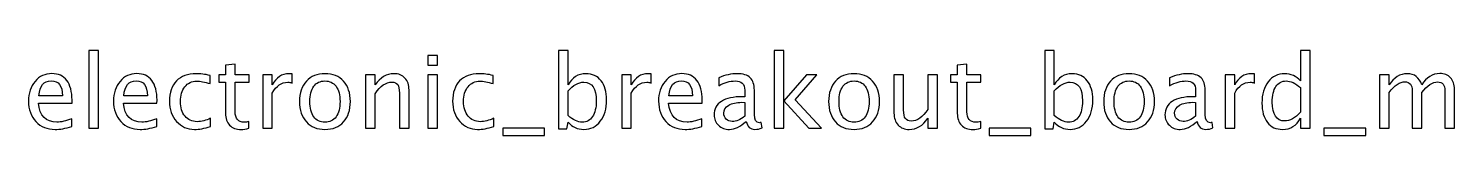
# Model space of a CAD drawing. Header units: centimetres. Extents: x -55 to 43, y -73 to 74.
# Drawn here: x -54.62 to -36.59, y 59.58 to 60.65 of the extents above; entities that cross this region are included whole.
import ezdxf

# ---------------------------------------------------------------- set-up
doc = ezdxf.new("R2010")
doc.units = ezdxf.units.CM
doc.header["$MEASUREMENT"] = 0
doc.layers.add('Layer 1', color=7, linetype='Continuous')

msp = doc.modelspace()

# ---------------------------------------------------------------- linework, layer by layer
at = {"layer": 'Layer 1'}
for points, knots in [([(-53.85622, 59.67044), (-53.85622, 59.67044), (-53.85622, 60.64961), (-53.85622, 60.64961), (-53.85622, 60.64961), (-53.85622, 60.64961), (-53.7343, 60.64961), (-53.7343, 60.64961), (-53.7343, 60.64961), (-53.7343, 60.64961), (-53.7343, 59.67044), (-53.7343, 59.67044), (-53.7343, 59.67044), (-53.7343, 59.67044), (-53.85622, 59.67044), (-53.85622, 59.67044)], [0, 0, 0, 0, 0.2, 0.2, 0.2, 0.2, 0.4, 0.4, 0.4, 0.4, 0.6, 0.6, 0.6, 0.6, 1, 1, 1, 1]), ([(-49.56807, 60.46673), (-49.56807, 60.46673), (-49.56807, 60.58865), (-49.56807, 60.58865), (-49.56807, 60.58865), (-49.56807, 60.58865), (-49.44615, 60.58865), (-49.44615, 60.58865), (-49.44615, 60.58865), (-49.44615, 60.58865), (-49.44615, 60.46673), (-49.44615, 60.46673), (-49.44615, 60.46673), (-49.44615, 60.46673), (-49.56807, 60.46673), (-49.56807, 60.46673)], [0, 0, 0, 0, 0.2, 0.2, 0.2, 0.2, 0.4, 0.4, 0.4, 0.4, 0.6, 0.6, 0.6, 0.6, 1, 1, 1, 1]), ([(-47.91559, 59.66282), (-47.91559, 59.66282), (-47.91559, 60.64961), (-47.91559, 60.64961), (-47.91559, 60.64961), (-47.91559, 60.64961), (-47.79367, 60.64961), (-47.79367, 60.64961), (-47.79367, 60.64961), (-47.79367, 60.64961), (-47.79367, 60.21633), (-47.79367, 60.21633), (-47.79367, 60.21633), (-47.74372, 60.31052), (-47.66857, 60.35751), (-47.56846, 60.35751), (-47.56846, 60.35751), (-47.48739, 60.35751), (-47.42368, 60.32809), (-47.37711, 60.26903), (-47.37711, 60.26903), (-47.33054, 60.20998), (-47.30726, 60.12933), (-47.30726, 60.0271), (-47.30726, 60.0271), (-47.30726, 59.91576), (-47.33372, 59.8258), (-47.38642, 59.75765), (-47.38642, 59.75765), (-47.43913, 59.68928), (-47.50855, 59.6552), (-47.59449, 59.6552), (-47.59449, 59.6552), (-47.67429, 59.6552), (-47.74075, 59.68568), (-47.79367, 59.74685), (-47.79367, 59.74685), (-47.79367, 59.74685), (-47.80849, 59.66282), (-47.80849, 59.66282), (-47.80849, 59.66282), (-47.80849, 59.66282), (-47.91559, 59.66282), (-47.91559, 59.66282)], [0, 0, 0, 0, 0.08333333, 0.08333333, 0.08333333, 0.08333333, 0.16666667, 0.16666667, 0.16666667, 0.16666667, 0.25, 0.25, 0.25, 0.25, 0.33333333, 0.33333333, 0.33333333, 0.33333333, 0.41666667, 0.41666667, 0.41666667, 0.41666667, 0.5, 0.5, 0.5, 0.5, 0.58333333, 0.58333333, 0.58333333, 0.58333333, 0.66666667, 0.66666667, 0.66666667, 0.66666667, 0.75, 0.75, 0.75, 0.75, 0.83333333, 0.83333333, 0.83333333, 0.83333333, 1, 1, 1, 1]), ([(-45.18785, 59.67044), (-45.18785, 59.67044), (-45.18785, 60.64961), (-45.18785, 60.64961), (-45.18785, 60.64961), (-45.18785, 60.64961), (-45.06593, 60.64961), (-45.06593, 60.64961), (-45.06593, 60.64961), (-45.06593, 60.64961), (-45.06593, 60.01694), (-45.06593, 60.01694), (-45.06593, 60.01694), (-45.06593, 60.01694), (-44.78018, 60.34354), (-44.78018, 60.34354), (-44.78018, 60.34354), (-44.78018, 60.34354), (-44.64852, 60.34354), (-44.64852, 60.34354), (-44.64852, 60.34354), (-44.64852, 60.34354), (-44.92157, 60.02943), (-44.92157, 60.02943), (-44.92157, 60.02943), (-44.92157, 60.02943), (-44.59137, 59.67044), (-44.59137, 59.67044), (-44.59137, 59.67044), (-44.59137, 59.67044), (-44.74843, 59.67044), (-44.74843, 59.67044), (-44.74843, 59.67044), (-44.74843, 59.67044), (-45.06593, 60.01567), (-45.06593, 60.01567), (-45.06593, 60.01567), (-45.06593, 60.01567), (-45.06593, 59.67044), (-45.06593, 59.67044), (-45.06593, 59.67044), (-45.06593, 59.67044), (-45.18785, 59.67044), (-45.18785, 59.67044)], [0, 0, 0, 0, 0.08333333, 0.08333333, 0.08333333, 0.08333333, 0.16666667, 0.16666667, 0.16666667, 0.16666667, 0.25, 0.25, 0.25, 0.25, 0.33333333, 0.33333333, 0.33333333, 0.33333333, 0.41666667, 0.41666667, 0.41666667, 0.41666667, 0.5, 0.5, 0.5, 0.5, 0.58333333, 0.58333333, 0.58333333, 0.58333333, 0.66666667, 0.66666667, 0.66666667, 0.66666667, 0.75, 0.75, 0.75, 0.75, 0.83333333, 0.83333333, 0.83333333, 0.83333333, 1, 1, 1, 1]), ([(-41.7671, 59.66282), (-41.7671, 59.66282), (-41.7671, 60.64961), (-41.7671, 60.64961), (-41.7671, 60.64961), (-41.7671, 60.64961), (-41.64518, 60.64961), (-41.64518, 60.64961), (-41.64518, 60.64961), (-41.64518, 60.64961), (-41.64518, 60.21633), (-41.64518, 60.21633), (-41.64518, 60.21633), (-41.59523, 60.31052), (-41.52008, 60.35751), (-41.41997, 60.35751), (-41.41997, 60.35751), (-41.3389, 60.35751), (-41.27519, 60.32809), (-41.22862, 60.26903), (-41.22862, 60.26903), (-41.18205, 60.20998), (-41.15877, 60.12933), (-41.15877, 60.0271), (-41.15877, 60.0271), (-41.15877, 59.91576), (-41.18523, 59.8258), (-41.23793, 59.75765), (-41.23793, 59.75765), (-41.29064, 59.68928), (-41.36006, 59.6552), (-41.446, 59.6552), (-41.446, 59.6552), (-41.5258, 59.6552), (-41.59226, 59.68568), (-41.64518, 59.74685), (-41.64518, 59.74685), (-41.64518, 59.74685), (-41.66, 59.66282), (-41.66, 59.66282), (-41.66, 59.66282), (-41.66, 59.66282), (-41.7671, 59.66282), (-41.7671, 59.66282)], [0, 0, 0, 0, 0.08333333, 0.08333333, 0.08333333, 0.08333333, 0.16666667, 0.16666667, 0.16666667, 0.16666667, 0.25, 0.25, 0.25, 0.25, 0.33333333, 0.33333333, 0.33333333, 0.33333333, 0.41666667, 0.41666667, 0.41666667, 0.41666667, 0.5, 0.5, 0.5, 0.5, 0.58333333, 0.58333333, 0.58333333, 0.58333333, 0.66666667, 0.66666667, 0.66666667, 0.66666667, 0.75, 0.75, 0.75, 0.75, 0.83333333, 0.83333333, 0.83333333, 0.83333333, 1, 1, 1, 1]), ([(-38.53369, 59.67044), (-38.53369, 59.67044), (-38.53369, 59.79681), (-38.53369, 59.79681), (-38.53369, 59.79681), (-38.58343, 59.7024), (-38.65836, 59.6552), (-38.75848, 59.6552), (-38.75848, 59.6552), (-38.83976, 59.6552), (-38.90368, 59.68462), (-38.95025, 59.74368), (-38.95025, 59.74368), (-38.99682, 59.80273), (-39.0201, 59.88338), (-39.0201, 59.98561), (-39.0201, 59.98561), (-39.0201, 60.09737), (-38.99364, 60.18733), (-38.94094, 60.25549), (-38.94094, 60.25549), (-38.88802, 60.32343), (-38.81859, 60.35751), (-38.73244, 60.35751), (-38.73244, 60.35751), (-38.65265, 60.35751), (-38.58618, 60.32703), (-38.53369, 60.26586), (-38.53369, 60.26586), (-38.53369, 60.26586), (-38.53369, 60.64961), (-38.53369, 60.64961), (-38.53369, 60.64961), (-38.53369, 60.64961), (-38.41177, 60.64961), (-38.41177, 60.64961), (-38.41177, 60.64961), (-38.41177, 60.64961), (-38.41177, 59.67044), (-38.41177, 59.67044), (-38.41177, 59.67044), (-38.41177, 59.67044), (-38.53369, 59.67044), (-38.53369, 59.67044)], [0, 0, 0, 0, 0.08333333, 0.08333333, 0.08333333, 0.08333333, 0.16666667, 0.16666667, 0.16666667, 0.16666667, 0.25, 0.25, 0.25, 0.25, 0.33333333, 0.33333333, 0.33333333, 0.33333333, 0.41666667, 0.41666667, 0.41666667, 0.41666667, 0.5, 0.5, 0.5, 0.5, 0.58333333, 0.58333333, 0.58333333, 0.58333333, 0.66666667, 0.66666667, 0.66666667, 0.66666667, 0.75, 0.75, 0.75, 0.75, 0.83333333, 0.83333333, 0.83333333, 0.83333333, 1, 1, 1, 1]), ([(-51.83015, 59.67065), (-51.86783, 59.66028), (-51.90063, 59.6552), (-51.92836, 59.6552), (-51.92836, 59.6552), (-51.99059, 59.6552), (-52.03906, 59.67298), (-52.07378, 59.70854), (-52.07378, 59.70854), (-52.1087, 59.7441), (-52.12606, 59.79342), (-52.12606, 59.85671), (-52.12606, 59.85671), (-52.12606, 59.85671), (-52.12606, 60.2521), (-52.12606, 60.2521), (-52.12606, 60.2521), (-52.12606, 60.2521), (-52.2103, 60.2521), (-52.2103, 60.2521), (-52.2103, 60.2521), (-52.2103, 60.2521), (-52.2103, 60.34354), (-52.2103, 60.34354), (-52.2103, 60.34354), (-52.2103, 60.34354), (-52.12606, 60.34354), (-52.12606, 60.34354), (-52.12606, 60.34354), (-52.12606, 60.34354), (-52.12606, 60.46525), (-52.12606, 60.46525), (-52.12606, 60.46525), (-52.12606, 60.46525), (-52.00414, 60.47689), (-52.00414, 60.47689), (-52.00414, 60.47689), (-52.00414, 60.47689), (-52.00414, 60.34354), (-52.00414, 60.34354), (-52.00414, 60.34354), (-52.00414, 60.34354), (-51.82761, 60.34354), (-51.82761, 60.34354), (-51.82761, 60.34354), (-51.82761, 60.34354), (-51.82761, 60.2521), (-51.82761, 60.2521), (-51.82761, 60.2521), (-51.82761, 60.2521), (-52.00414, 60.2521), (-52.00414, 60.2521), (-52.00414, 60.2521), (-52.00414, 60.2521), (-52.00414, 59.87872), (-52.00414, 59.87872), (-52.00414, 59.87872), (-52.00414, 59.79067), (-51.96583, 59.74664), (-51.88942, 59.74664), (-51.88942, 59.74664), (-51.87312, 59.74664), (-51.85343, 59.74939), (-51.83015, 59.75468), (-51.83015, 59.75468), (-51.83015, 59.75468), (-51.83015, 59.67065), (-51.83015, 59.67065)], [0, 0, 0, 0, 0.05555556, 0.05555556, 0.05555556, 0.05555556, 0.11111111, 0.11111111, 0.11111111, 0.11111111, 0.16666667, 0.16666667, 0.16666667, 0.16666667, 0.22222222, 0.22222222, 0.22222222, 0.22222222, 0.27777778, 0.27777778, 0.27777778, 0.27777778, 0.33333333, 0.33333333, 0.33333333, 0.33333333, 0.38888889, 0.38888889, 0.38888889, 0.38888889, 0.44444444, 0.44444444, 0.44444444, 0.44444444, 0.5, 0.5, 0.5, 0.5, 0.55555556, 0.55555556, 0.55555556, 0.55555556, 0.61111111, 0.61111111, 0.61111111, 0.61111111, 0.66666667, 0.66666667, 0.66666667, 0.66666667, 0.72222222, 0.72222222, 0.72222222, 0.72222222, 0.77777778, 0.77777778, 0.77777778, 0.77777778, 0.83333333, 0.83333333, 0.83333333, 0.83333333, 0.88888889, 0.88888889, 0.88888889, 0.88888889, 1, 1, 1, 1]), ([(-42.57609, 59.67065), (-42.61377, 59.66028), (-42.64657, 59.6552), (-42.6743, 59.6552), (-42.6743, 59.6552), (-42.73653, 59.6552), (-42.785, 59.67298), (-42.81972, 59.70854), (-42.81972, 59.70854), (-42.85464, 59.7441), (-42.872, 59.79342), (-42.872, 59.85671), (-42.872, 59.85671), (-42.872, 59.85671), (-42.872, 60.2521), (-42.872, 60.2521), (-42.872, 60.2521), (-42.872, 60.2521), (-42.95624, 60.2521), (-42.95624, 60.2521), (-42.95624, 60.2521), (-42.95624, 60.2521), (-42.95624, 60.34354), (-42.95624, 60.34354), (-42.95624, 60.34354), (-42.95624, 60.34354), (-42.872, 60.34354), (-42.872, 60.34354), (-42.872, 60.34354), (-42.872, 60.34354), (-42.872, 60.46525), (-42.872, 60.46525), (-42.872, 60.46525), (-42.872, 60.46525), (-42.75008, 60.47689), (-42.75008, 60.47689), (-42.75008, 60.47689), (-42.75008, 60.47689), (-42.75008, 60.34354), (-42.75008, 60.34354), (-42.75008, 60.34354), (-42.75008, 60.34354), (-42.57355, 60.34354), (-42.57355, 60.34354), (-42.57355, 60.34354), (-42.57355, 60.34354), (-42.57355, 60.2521), (-42.57355, 60.2521), (-42.57355, 60.2521), (-42.57355, 60.2521), (-42.75008, 60.2521), (-42.75008, 60.2521), (-42.75008, 60.2521), (-42.75008, 60.2521), (-42.75008, 59.87872), (-42.75008, 59.87872), (-42.75008, 59.87872), (-42.75008, 59.79067), (-42.71177, 59.74664), (-42.63536, 59.74664), (-42.63536, 59.74664), (-42.61906, 59.74664), (-42.59937, 59.74939), (-42.57609, 59.75468), (-42.57609, 59.75468), (-42.57609, 59.75468), (-42.57609, 59.67065), (-42.57609, 59.67065)], [0, 0, 0, 0, 0.05555556, 0.05555556, 0.05555556, 0.05555556, 0.11111111, 0.11111111, 0.11111111, 0.11111111, 0.16666667, 0.16666667, 0.16666667, 0.16666667, 0.22222222, 0.22222222, 0.22222222, 0.22222222, 0.27777778, 0.27777778, 0.27777778, 0.27777778, 0.33333333, 0.33333333, 0.33333333, 0.33333333, 0.38888889, 0.38888889, 0.38888889, 0.38888889, 0.44444444, 0.44444444, 0.44444444, 0.44444444, 0.5, 0.5, 0.5, 0.5, 0.55555556, 0.55555556, 0.55555556, 0.55555556, 0.61111111, 0.61111111, 0.61111111, 0.61111111, 0.66666667, 0.66666667, 0.66666667, 0.66666667, 0.72222222, 0.72222222, 0.72222222, 0.72222222, 0.77777778, 0.77777778, 0.77777778, 0.77777778, 0.83333333, 0.83333333, 0.83333333, 0.83333333, 0.88888889, 0.88888889, 0.88888889, 0.88888889, 1, 1, 1, 1]), ([(-54.06979, 59.69203), (-54.1517, 59.66748), (-54.22177, 59.6552), (-54.28019, 59.6552), (-54.28019, 59.6552), (-54.37988, 59.6552), (-54.46095, 59.68822), (-54.52339, 59.75405), (-54.52339, 59.75405), (-54.58583, 59.81988), (-54.61716, 59.90518), (-54.61716, 60.01017), (-54.61716, 60.01017), (-54.61716, 60.11198), (-54.58964, 60.19559), (-54.5344, 60.26099), (-54.5344, 60.26099), (-54.47915, 60.32618), (-54.40846, 60.35878), (-54.32231, 60.35878), (-54.32231, 60.35878), (-54.24082, 60.35878), (-54.17774, 60.32978), (-54.13329, 60.27179), (-54.13329, 60.27179), (-54.08884, 60.21379), (-54.06661, 60.13166), (-54.06661, 60.02519), (-54.06661, 60.02519), (-54.06661, 60.02519), (-54.06725, 59.98794), (-54.06725, 59.98794), (-54.06725, 59.98794), (-54.06725, 59.98794), (-54.4927, 59.98794), (-54.4927, 59.98794), (-54.4927, 59.98794), (-54.47492, 59.82707), (-54.39639, 59.74664), (-54.25733, 59.74664), (-54.25733, 59.74664), (-54.20631, 59.74664), (-54.14387, 59.76103), (-54.06979, 59.78982), (-54.06979, 59.78982), (-54.06979, 59.78982), (-54.06979, 59.69203), (-54.06979, 59.69203)], [0, 0, 0, 0, 0.07692308, 0.07692308, 0.07692308, 0.07692308, 0.15384615, 0.15384615, 0.15384615, 0.15384615, 0.23076923, 0.23076923, 0.23076923, 0.23076923, 0.30769231, 0.30769231, 0.30769231, 0.30769231, 0.38461538, 0.38461538, 0.38461538, 0.38461538, 0.46153846, 0.46153846, 0.46153846, 0.46153846, 0.53846154, 0.53846154, 0.53846154, 0.53846154, 0.61538462, 0.61538462, 0.61538462, 0.61538462, 0.69230769, 0.69230769, 0.69230769, 0.69230769, 0.76923077, 0.76923077, 0.76923077, 0.76923077, 0.84615385, 0.84615385, 0.84615385, 0.84615385, 1, 1, 1, 1]), ([(-54.48635, 60.07938), (-54.48635, 60.07938), (-54.18917, 60.07938), (-54.18917, 60.07938), (-54.18917, 60.07938), (-54.18917, 60.20469), (-54.23595, 60.26734), (-54.32929, 60.26734), (-54.32929, 60.26734), (-54.42327, 60.26734), (-54.47555, 60.20469), (-54.48635, 60.07938)], [0, 0, 0, 0, 0.25, 0.25, 0.25, 0.25, 0.5, 0.5, 0.5, 0.5, 1, 1, 1, 1]), ([(-52.99516, 59.69203), (-53.07707, 59.66748), (-53.14714, 59.6552), (-53.20556, 59.6552), (-53.20556, 59.6552), (-53.30525, 59.6552), (-53.38632, 59.68822), (-53.44876, 59.75405), (-53.44876, 59.75405), (-53.5112, 59.81988), (-53.54253, 59.90518), (-53.54253, 60.01017), (-53.54253, 60.01017), (-53.54253, 60.11198), (-53.51501, 60.19559), (-53.45977, 60.26099), (-53.45977, 60.26099), (-53.40452, 60.32618), (-53.33383, 60.35878), (-53.24768, 60.35878), (-53.24768, 60.35878), (-53.16619, 60.35878), (-53.10311, 60.32978), (-53.05866, 60.27179), (-53.05866, 60.27179), (-53.01421, 60.21379), (-52.99198, 60.13166), (-52.99198, 60.02519), (-52.99198, 60.02519), (-52.99198, 60.02519), (-52.99262, 59.98794), (-52.99262, 59.98794), (-52.99262, 59.98794), (-52.99262, 59.98794), (-53.41807, 59.98794), (-53.41807, 59.98794), (-53.41807, 59.98794), (-53.40029, 59.82707), (-53.32176, 59.74664), (-53.1827, 59.74664), (-53.1827, 59.74664), (-53.13168, 59.74664), (-53.06924, 59.76103), (-52.99516, 59.78982), (-52.99516, 59.78982), (-52.99516, 59.78982), (-52.99516, 59.69203), (-52.99516, 59.69203)], [0, 0, 0, 0, 0.07692308, 0.07692308, 0.07692308, 0.07692308, 0.15384615, 0.15384615, 0.15384615, 0.15384615, 0.23076923, 0.23076923, 0.23076923, 0.23076923, 0.30769231, 0.30769231, 0.30769231, 0.30769231, 0.38461538, 0.38461538, 0.38461538, 0.38461538, 0.46153846, 0.46153846, 0.46153846, 0.46153846, 0.53846154, 0.53846154, 0.53846154, 0.53846154, 0.61538462, 0.61538462, 0.61538462, 0.61538462, 0.69230769, 0.69230769, 0.69230769, 0.69230769, 0.76923077, 0.76923077, 0.76923077, 0.76923077, 0.84615385, 0.84615385, 0.84615385, 0.84615385, 1, 1, 1, 1]), ([(-53.41172, 60.07938), (-53.41172, 60.07938), (-53.11454, 60.07938), (-53.11454, 60.07938), (-53.11454, 60.07938), (-53.11454, 60.20469), (-53.16132, 60.26734), (-53.25466, 60.26734), (-53.25466, 60.26734), (-53.34864, 60.26734), (-53.40092, 60.20469), (-53.41172, 60.07938)], [0, 0, 0, 0, 0.25, 0.25, 0.25, 0.25, 0.5, 0.5, 0.5, 0.5, 1, 1, 1, 1]), ([(-52.31423, 59.69076), (-52.39318, 59.66705), (-52.46134, 59.6552), (-52.5187, 59.6552), (-52.5187, 59.6552), (-52.60972, 59.6552), (-52.68507, 59.68886), (-52.74497, 59.75595), (-52.74497, 59.75595), (-52.80487, 59.82326), (-52.83493, 59.90814), (-52.83493, 60.01038), (-52.83493, 60.01038), (-52.83493, 60.1196), (-52.8053, 60.2049), (-52.74603, 60.26586), (-52.74603, 60.26586), (-52.68676, 60.32703), (-52.604, 60.35751), (-52.49774, 60.35751), (-52.49774, 60.35751), (-52.44546, 60.35751), (-52.38662, 60.35031), (-52.32185, 60.33592), (-52.32185, 60.33592), (-52.32185, 60.33592), (-52.32185, 60.23305), (-52.32185, 60.23305), (-52.32185, 60.23305), (-52.39064, 60.25337), (-52.44673, 60.26353), (-52.48991, 60.26353), (-52.48991, 60.26353), (-52.55257, 60.26353), (-52.60273, 60.24004), (-52.6402, 60.19326), (-52.6402, 60.19326), (-52.67766, 60.14648), (-52.6965, 60.08404), (-52.6965, 60.00614), (-52.6965, 60.00614), (-52.6965, 59.93058), (-52.67703, 59.86962), (-52.63829, 59.82284), (-52.63829, 59.82284), (-52.59956, 59.77627), (-52.54897, 59.75299), (-52.4861, 59.75299), (-52.4861, 59.75299), (-52.43043, 59.75299), (-52.37328, 59.76738), (-52.31423, 59.79617), (-52.31423, 59.79617), (-52.31423, 59.79617), (-52.31423, 59.69076), (-52.31423, 59.69076)], [0, 0, 0, 0, 0.06666667, 0.06666667, 0.06666667, 0.06666667, 0.13333333, 0.13333333, 0.13333333, 0.13333333, 0.2, 0.2, 0.2, 0.2, 0.26666667, 0.26666667, 0.26666667, 0.26666667, 0.33333333, 0.33333333, 0.33333333, 0.33333333, 0.4, 0.4, 0.4, 0.4, 0.46666667, 0.46666667, 0.46666667, 0.46666667, 0.53333333, 0.53333333, 0.53333333, 0.53333333, 0.6, 0.6, 0.6, 0.6, 0.66666667, 0.66666667, 0.66666667, 0.66666667, 0.73333333, 0.73333333, 0.73333333, 0.73333333, 0.8, 0.8, 0.8, 0.8, 0.86666667, 0.86666667, 0.86666667, 0.86666667, 1, 1, 1, 1]), ([(-51.65616, 59.67044), (-51.65616, 59.67044), (-51.65616, 60.34354), (-51.65616, 60.34354), (-51.65616, 60.34354), (-51.65616, 60.34354), (-51.53424, 60.34354), (-51.53424, 60.34354), (-51.53424, 60.34354), (-51.53424, 60.34354), (-51.53424, 60.21633), (-51.53424, 60.21633), (-51.53424, 60.21633), (-51.48577, 60.31052), (-51.41549, 60.35751), (-51.32321, 60.35751), (-51.32321, 60.35751), (-51.31072, 60.35751), (-51.2976, 60.35645), (-51.28405, 60.35434), (-51.28405, 60.35434), (-51.28405, 60.35434), (-51.28405, 60.24025), (-51.28405, 60.24025), (-51.28405, 60.24025), (-51.30522, 60.24723), (-51.32384, 60.25083), (-51.33993, 60.25083), (-51.33993, 60.25083), (-51.4174, 60.25083), (-51.48217, 60.20511), (-51.53424, 60.11346), (-51.53424, 60.11346), (-51.53424, 60.11346), (-51.53424, 59.67044), (-51.53424, 59.67044), (-51.53424, 59.67044), (-51.53424, 59.67044), (-51.65616, 59.67044), (-51.65616, 59.67044)], [0, 0, 0, 0, 0.09090909, 0.09090909, 0.09090909, 0.09090909, 0.18181818, 0.18181818, 0.18181818, 0.18181818, 0.27272727, 0.27272727, 0.27272727, 0.27272727, 0.36363636, 0.36363636, 0.36363636, 0.36363636, 0.45454545, 0.45454545, 0.45454545, 0.45454545, 0.54545455, 0.54545455, 0.54545455, 0.54545455, 0.63636364, 0.63636364, 0.63636364, 0.63636364, 0.72727273, 0.72727273, 0.72727273, 0.72727273, 0.81818182, 0.81818182, 0.81818182, 0.81818182, 1, 1, 1, 1]), ([(-50.86855, 59.6552), (-50.9674, 59.6552), (-51.04571, 59.68674), (-51.10329, 59.74982), (-51.10329, 59.74982), (-51.16107, 59.81289), (-51.18986, 59.89862), (-51.18986, 60.00678), (-51.18986, 60.00678), (-51.18986, 60.11473), (-51.16107, 60.20024), (-51.10329, 60.26311), (-51.10329, 60.26311), (-51.04571, 60.32597), (-50.9674, 60.35751), (-50.86855, 60.35751), (-50.86855, 60.35751), (-50.7697, 60.35751), (-50.69138, 60.32597), (-50.63381, 60.26311), (-50.63381, 60.26311), (-50.57603, 60.20024), (-50.54724, 60.11473), (-50.54724, 60.00678), (-50.54724, 60.00678), (-50.54724, 59.89862), (-50.57603, 59.81289), (-50.63381, 59.74982), (-50.63381, 59.74982), (-50.69138, 59.68674), (-50.7697, 59.6552), (-50.86855, 59.6552)], [0, 0, 0, 0, 0.11111111, 0.11111111, 0.11111111, 0.11111111, 0.22222222, 0.22222222, 0.22222222, 0.22222222, 0.33333333, 0.33333333, 0.33333333, 0.33333333, 0.44444444, 0.44444444, 0.44444444, 0.44444444, 0.55555556, 0.55555556, 0.55555556, 0.55555556, 0.66666667, 0.66666667, 0.66666667, 0.66666667, 0.77777778, 0.77777778, 0.77777778, 0.77777778, 1, 1, 1, 1]), ([(-50.86876, 59.74664), (-50.80844, 59.74664), (-50.76145, 59.76929), (-50.728, 59.8148), (-50.728, 59.8148), (-50.69477, 59.86009), (-50.67805, 59.92423), (-50.67805, 60.00678), (-50.67805, 60.00678), (-50.67805, 60.08912), (-50.69477, 60.15304), (-50.728, 60.19834), (-50.728, 60.19834), (-50.76145, 60.24342), (-50.80844, 60.26607), (-50.86876, 60.26607), (-50.86876, 60.26607), (-50.9293, 60.26607), (-50.97629, 60.24342), (-51.00931, 60.19834), (-51.00931, 60.19834), (-51.04254, 60.15304), (-51.05905, 60.08912), (-51.05905, 60.00678), (-51.05905, 60.00678), (-51.05905, 59.92423), (-51.04254, 59.86009), (-51.00931, 59.8148), (-51.00931, 59.8148), (-50.97629, 59.76929), (-50.9293, 59.74664), (-50.86876, 59.74664)], [0, 0, 0, 0, 0.11111111, 0.11111111, 0.11111111, 0.11111111, 0.22222222, 0.22222222, 0.22222222, 0.22222222, 0.33333333, 0.33333333, 0.33333333, 0.33333333, 0.44444444, 0.44444444, 0.44444444, 0.44444444, 0.55555556, 0.55555556, 0.55555556, 0.55555556, 0.66666667, 0.66666667, 0.66666667, 0.66666667, 0.77777778, 0.77777778, 0.77777778, 0.77777778, 1, 1, 1, 1]), ([(-50.35632, 59.67044), (-50.35632, 59.67044), (-50.35632, 60.34354), (-50.35632, 60.34354), (-50.35632, 60.34354), (-50.35632, 60.34354), (-50.2344, 60.34354), (-50.2344, 60.34354), (-50.2344, 60.34354), (-50.2344, 60.34354), (-50.2344, 60.21633), (-50.2344, 60.21633), (-50.2344, 60.21633), (-50.16984, 60.31052), (-50.09068, 60.35751), (-49.99712, 60.35751), (-49.99712, 60.35751), (-49.93828, 60.35751), (-49.8915, 60.3391), (-49.857, 60.30205), (-49.857, 60.30205), (-49.8225, 60.26522), (-49.80514, 60.21548), (-49.80514, 60.15325), (-49.80514, 60.15325), (-49.80514, 60.15325), (-49.80514, 59.67044), (-49.80514, 59.67044), (-49.80514, 59.67044), (-49.80514, 59.67044), (-49.92706, 59.67044), (-49.92706, 59.67044), (-49.92706, 59.67044), (-49.92706, 59.67044), (-49.92706, 60.11346), (-49.92706, 60.11346), (-49.92706, 60.11346), (-49.92706, 60.16341), (-49.93447, 60.19897), (-49.94907, 60.22014), (-49.94907, 60.22014), (-49.96389, 60.24152), (-49.98823, 60.2521), (-50.02231, 60.2521), (-50.02231, 60.2521), (-50.09724, 60.2521), (-50.16794, 60.20321), (-50.2344, 60.10542), (-50.2344, 60.10542), (-50.2344, 60.10542), (-50.2344, 59.67044), (-50.2344, 59.67044), (-50.2344, 59.67044), (-50.2344, 59.67044), (-50.35632, 59.67044), (-50.35632, 59.67044)], [0, 0, 0, 0, 0.06666667, 0.06666667, 0.06666667, 0.06666667, 0.13333333, 0.13333333, 0.13333333, 0.13333333, 0.2, 0.2, 0.2, 0.2, 0.26666667, 0.26666667, 0.26666667, 0.26666667, 0.33333333, 0.33333333, 0.33333333, 0.33333333, 0.4, 0.4, 0.4, 0.4, 0.46666667, 0.46666667, 0.46666667, 0.46666667, 0.53333333, 0.53333333, 0.53333333, 0.53333333, 0.6, 0.6, 0.6, 0.6, 0.66666667, 0.66666667, 0.66666667, 0.66666667, 0.73333333, 0.73333333, 0.73333333, 0.73333333, 0.8, 0.8, 0.8, 0.8, 0.86666667, 0.86666667, 0.86666667, 0.86666667, 1, 1, 1, 1]), ([(-49.56807, 59.67044), (-49.56807, 59.67044), (-49.56807, 60.34354), (-49.56807, 60.34354), (-49.56807, 60.34354), (-49.56807, 60.34354), (-49.44615, 60.34354), (-49.44615, 60.34354), (-49.44615, 60.34354), (-49.44615, 60.34354), (-49.44615, 59.67044), (-49.44615, 59.67044), (-49.44615, 59.67044), (-49.44615, 59.67044), (-49.56807, 59.67044), (-49.56807, 59.67044)], [0, 0, 0, 0, 0.2, 0.2, 0.2, 0.2, 0.4, 0.4, 0.4, 0.4, 0.6, 0.6, 0.6, 0.6, 1, 1, 1, 1]), ([(-48.73368, 59.69076), (-48.81263, 59.66705), (-48.88079, 59.6552), (-48.93815, 59.6552), (-48.93815, 59.6552), (-49.02917, 59.6552), (-49.10452, 59.68886), (-49.16442, 59.75595), (-49.16442, 59.75595), (-49.22432, 59.82326), (-49.25438, 59.90814), (-49.25438, 60.01038), (-49.25438, 60.01038), (-49.25438, 60.1196), (-49.22475, 60.2049), (-49.16548, 60.26586), (-49.16548, 60.26586), (-49.10621, 60.32703), (-49.02345, 60.35751), (-48.91719, 60.35751), (-48.91719, 60.35751), (-48.86491, 60.35751), (-48.80607, 60.35031), (-48.7413, 60.33592), (-48.7413, 60.33592), (-48.7413, 60.33592), (-48.7413, 60.23305), (-48.7413, 60.23305), (-48.7413, 60.23305), (-48.81009, 60.25337), (-48.86618, 60.26353), (-48.90936, 60.26353), (-48.90936, 60.26353), (-48.97202, 60.26353), (-49.02218, 60.24004), (-49.05965, 60.19326), (-49.05965, 60.19326), (-49.09711, 60.14648), (-49.11595, 60.08404), (-49.11595, 60.00614), (-49.11595, 60.00614), (-49.11595, 59.93058), (-49.09648, 59.86962), (-49.05774, 59.82284), (-49.05774, 59.82284), (-49.01901, 59.77627), (-48.96842, 59.75299), (-48.90555, 59.75299), (-48.90555, 59.75299), (-48.84988, 59.75299), (-48.79273, 59.76738), (-48.73368, 59.79617), (-48.73368, 59.79617), (-48.73368, 59.79617), (-48.73368, 59.69076), (-48.73368, 59.69076)], [0, 0, 0, 0, 0.06666667, 0.06666667, 0.06666667, 0.06666667, 0.13333333, 0.13333333, 0.13333333, 0.13333333, 0.2, 0.2, 0.2, 0.2, 0.26666667, 0.26666667, 0.26666667, 0.26666667, 0.33333333, 0.33333333, 0.33333333, 0.33333333, 0.4, 0.4, 0.4, 0.4, 0.46666667, 0.46666667, 0.46666667, 0.46666667, 0.53333333, 0.53333333, 0.53333333, 0.53333333, 0.6, 0.6, 0.6, 0.6, 0.66666667, 0.66666667, 0.66666667, 0.66666667, 0.73333333, 0.73333333, 0.73333333, 0.73333333, 0.8, 0.8, 0.8, 0.8, 0.86666667, 0.86666667, 0.86666667, 0.86666667, 1, 1, 1, 1]), ([(-47.79367, 59.83088), (-47.7308, 59.77479), (-47.6709, 59.74664), (-47.61396, 59.74664), (-47.61396, 59.74664), (-47.55787, 59.74664), (-47.51448, 59.77014), (-47.484, 59.81691), (-47.484, 59.81691), (-47.45331, 59.86369), (-47.43807, 59.92952), (-47.43807, 60.01461), (-47.43807, 60.01461), (-47.43807, 60.17209), (-47.49014, 60.25083), (-47.59428, 60.25083), (-47.59428, 60.25083), (-47.66244, 60.25083), (-47.7289, 60.214), (-47.79367, 60.14013), (-47.79367, 60.14013), (-47.79367, 60.14013), (-47.79367, 59.83088), (-47.79367, 59.83088)], [0, 0, 0, 0, 0.14285714, 0.14285714, 0.14285714, 0.14285714, 0.28571429, 0.28571429, 0.28571429, 0.28571429, 0.42857143, 0.42857143, 0.42857143, 0.42857143, 0.57142857, 0.57142857, 0.57142857, 0.57142857, 0.71428571, 0.71428571, 0.71428571, 0.71428571, 1, 1, 1, 1]), ([(-47.11634, 59.67044), (-47.11634, 59.67044), (-47.11634, 60.34354), (-47.11634, 60.34354), (-47.11634, 60.34354), (-47.11634, 60.34354), (-46.99442, 60.34354), (-46.99442, 60.34354), (-46.99442, 60.34354), (-46.99442, 60.34354), (-46.99442, 60.21633), (-46.99442, 60.21633), (-46.99442, 60.21633), (-46.94595, 60.31052), (-46.87567, 60.35751), (-46.78339, 60.35751), (-46.78339, 60.35751), (-46.7709, 60.35751), (-46.75778, 60.35645), (-46.74423, 60.35434), (-46.74423, 60.35434), (-46.74423, 60.35434), (-46.74423, 60.24025), (-46.74423, 60.24025), (-46.74423, 60.24025), (-46.7654, 60.24723), (-46.78402, 60.25083), (-46.80011, 60.25083), (-46.80011, 60.25083), (-46.87758, 60.25083), (-46.94235, 60.20511), (-46.99442, 60.11346), (-46.99442, 60.11346), (-46.99442, 60.11346), (-46.99442, 59.67044), (-46.99442, 59.67044), (-46.99442, 59.67044), (-46.99442, 59.67044), (-47.11634, 59.67044), (-47.11634, 59.67044)], [0, 0, 0, 0, 0.09090909, 0.09090909, 0.09090909, 0.09090909, 0.18181818, 0.18181818, 0.18181818, 0.18181818, 0.27272727, 0.27272727, 0.27272727, 0.27272727, 0.36363636, 0.36363636, 0.36363636, 0.36363636, 0.45454545, 0.45454545, 0.45454545, 0.45454545, 0.54545455, 0.54545455, 0.54545455, 0.54545455, 0.63636364, 0.63636364, 0.63636364, 0.63636364, 0.72727273, 0.72727273, 0.72727273, 0.72727273, 0.81818182, 0.81818182, 0.81818182, 0.81818182, 1, 1, 1, 1]), ([(-46.10267, 59.69203), (-46.18458, 59.66748), (-46.25465, 59.6552), (-46.31307, 59.6552), (-46.31307, 59.6552), (-46.41276, 59.6552), (-46.49383, 59.68822), (-46.55627, 59.75405), (-46.55627, 59.75405), (-46.61871, 59.81988), (-46.65004, 59.90518), (-46.65004, 60.01017), (-46.65004, 60.01017), (-46.65004, 60.11198), (-46.62252, 60.19559), (-46.56728, 60.26099), (-46.56728, 60.26099), (-46.51203, 60.32618), (-46.44134, 60.35878), (-46.35519, 60.35878), (-46.35519, 60.35878), (-46.2737, 60.35878), (-46.21062, 60.32978), (-46.16617, 60.27179), (-46.16617, 60.27179), (-46.12172, 60.21379), (-46.09949, 60.13166), (-46.09949, 60.02519), (-46.09949, 60.02519), (-46.09949, 60.02519), (-46.10013, 59.98794), (-46.10013, 59.98794), (-46.10013, 59.98794), (-46.10013, 59.98794), (-46.52558, 59.98794), (-46.52558, 59.98794), (-46.52558, 59.98794), (-46.5078, 59.82707), (-46.42927, 59.74664), (-46.29021, 59.74664), (-46.29021, 59.74664), (-46.23919, 59.74664), (-46.17675, 59.76103), (-46.10267, 59.78982), (-46.10267, 59.78982), (-46.10267, 59.78982), (-46.10267, 59.69203), (-46.10267, 59.69203)], [0, 0, 0, 0, 0.07692308, 0.07692308, 0.07692308, 0.07692308, 0.15384615, 0.15384615, 0.15384615, 0.15384615, 0.23076923, 0.23076923, 0.23076923, 0.23076923, 0.30769231, 0.30769231, 0.30769231, 0.30769231, 0.38461538, 0.38461538, 0.38461538, 0.38461538, 0.46153846, 0.46153846, 0.46153846, 0.46153846, 0.53846154, 0.53846154, 0.53846154, 0.53846154, 0.61538462, 0.61538462, 0.61538462, 0.61538462, 0.69230769, 0.69230769, 0.69230769, 0.69230769, 0.76923077, 0.76923077, 0.76923077, 0.76923077, 0.84615385, 0.84615385, 0.84615385, 0.84615385, 1, 1, 1, 1]), ([(-46.51923, 60.07938), (-46.51923, 60.07938), (-46.22205, 60.07938), (-46.22205, 60.07938), (-46.22205, 60.07938), (-46.22205, 60.20469), (-46.26883, 60.26734), (-46.36217, 60.26734), (-46.36217, 60.26734), (-46.45615, 60.26734), (-46.50843, 60.20469), (-46.51923, 60.07938)], [0, 0, 0, 0, 0.25, 0.25, 0.25, 0.25, 0.5, 0.5, 0.5, 0.5, 1, 1, 1, 1]), ([(-45.54218, 59.75617), (-45.61541, 59.68886), (-45.6859, 59.6552), (-45.75363, 59.6552), (-45.75363, 59.6552), (-45.8093, 59.6552), (-45.85566, 59.67256), (-45.89227, 59.70748), (-45.89227, 59.70748), (-45.9291, 59.74241), (-45.94752, 59.78643), (-45.94752, 59.83956), (-45.94752, 59.83956), (-45.94752, 59.91301), (-45.91662, 59.96953), (-45.85481, 60.0089), (-45.85481, 60.0089), (-45.793, 60.04827), (-45.70431, 60.06795), (-45.58874, 60.06795), (-45.58874, 60.06795), (-45.58874, 60.06795), (-45.56017, 60.06795), (-45.56017, 60.06795), (-45.56017, 60.06795), (-45.56017, 60.06795), (-45.56017, 60.14902), (-45.56017, 60.14902), (-45.56017, 60.14902), (-45.56017, 60.22712), (-45.60081, 60.26607), (-45.6823, 60.26607), (-45.6823, 60.26607), (-45.74538, 60.26607), (-45.81438, 60.24617), (-45.8891, 60.20638), (-45.8891, 60.20638), (-45.8891, 60.20638), (-45.8891, 60.30671), (-45.8891, 60.30671), (-45.8891, 60.30671), (-45.80697, 60.34058), (-45.7295, 60.35751), (-45.6569, 60.35751), (-45.6569, 60.35751), (-45.58218, 60.35751), (-45.52694, 60.34058), (-45.49159, 60.3065), (-45.49159, 60.3065), (-45.45603, 60.27242), (-45.43825, 60.21993), (-45.43825, 60.14902), (-45.43825, 60.14902), (-45.43825, 60.14902), (-45.43825, 59.84485), (-45.43825, 59.84485), (-45.43825, 59.84485), (-45.43825, 59.77522), (-45.41687, 59.74029), (-45.3739, 59.74029), (-45.3739, 59.74029), (-45.36861, 59.74029), (-45.36078, 59.74114), (-45.35041, 59.74283), (-45.35041, 59.74283), (-45.35041, 59.74283), (-45.34173, 59.6751), (-45.34173, 59.6751), (-45.34173, 59.6751), (-45.36946, 59.66176), (-45.39994, 59.6552), (-45.43338, 59.6552), (-45.43338, 59.6552), (-45.49032, 59.6552), (-45.52651, 59.68886), (-45.54218, 59.75617)], [0, 0, 0, 0, 0.05, 0.05, 0.05, 0.05, 0.1, 0.1, 0.1, 0.1, 0.15, 0.15, 0.15, 0.15, 0.2, 0.2, 0.2, 0.2, 0.25, 0.25, 0.25, 0.25, 0.3, 0.3, 0.3, 0.3, 0.35, 0.35, 0.35, 0.35, 0.4, 0.4, 0.4, 0.4, 0.45, 0.45, 0.45, 0.45, 0.5, 0.5, 0.5, 0.5, 0.55, 0.55, 0.55, 0.55, 0.6, 0.6, 0.6, 0.6, 0.65, 0.65, 0.65, 0.65, 0.7, 0.7, 0.7, 0.7, 0.75, 0.75, 0.75, 0.75, 0.8, 0.8, 0.8, 0.8, 0.85, 0.85, 0.85, 0.85, 0.9, 0.9, 0.9, 0.9, 1, 1, 1, 1]), ([(-44.17756, 59.6552), (-44.27641, 59.6552), (-44.35472, 59.68674), (-44.4123, 59.74982), (-44.4123, 59.74982), (-44.47008, 59.81289), (-44.49887, 59.89862), (-44.49887, 60.00678), (-44.49887, 60.00678), (-44.49887, 60.11473), (-44.47008, 60.20024), (-44.4123, 60.26311), (-44.4123, 60.26311), (-44.35472, 60.32597), (-44.27641, 60.35751), (-44.17756, 60.35751), (-44.17756, 60.35751), (-44.07871, 60.35751), (-44.00039, 60.32597), (-43.94282, 60.26311), (-43.94282, 60.26311), (-43.88504, 60.20024), (-43.85625, 60.11473), (-43.85625, 60.00678), (-43.85625, 60.00678), (-43.85625, 59.89862), (-43.88504, 59.81289), (-43.94282, 59.74982), (-43.94282, 59.74982), (-44.00039, 59.68674), (-44.07871, 59.6552), (-44.17756, 59.6552)], [0, 0, 0, 0, 0.11111111, 0.11111111, 0.11111111, 0.11111111, 0.22222222, 0.22222222, 0.22222222, 0.22222222, 0.33333333, 0.33333333, 0.33333333, 0.33333333, 0.44444444, 0.44444444, 0.44444444, 0.44444444, 0.55555556, 0.55555556, 0.55555556, 0.55555556, 0.66666667, 0.66666667, 0.66666667, 0.66666667, 0.77777778, 0.77777778, 0.77777778, 0.77777778, 1, 1, 1, 1]), ([(-44.17777, 59.74664), (-44.11745, 59.74664), (-44.07046, 59.76929), (-44.03701, 59.8148), (-44.03701, 59.8148), (-44.00378, 59.86009), (-43.98706, 59.92423), (-43.98706, 60.00678), (-43.98706, 60.00678), (-43.98706, 60.08912), (-44.00378, 60.15304), (-44.03701, 60.19834), (-44.03701, 60.19834), (-44.07046, 60.24342), (-44.11745, 60.26607), (-44.17777, 60.26607), (-44.17777, 60.26607), (-44.23831, 60.26607), (-44.2853, 60.24342), (-44.31832, 60.19834), (-44.31832, 60.19834), (-44.35155, 60.15304), (-44.36806, 60.08912), (-44.36806, 60.00678), (-44.36806, 60.00678), (-44.36806, 59.92423), (-44.35155, 59.86009), (-44.31832, 59.8148), (-44.31832, 59.8148), (-44.2853, 59.76929), (-44.23831, 59.74664), (-44.17777, 59.74664)], [0, 0, 0, 0, 0.11111111, 0.11111111, 0.11111111, 0.11111111, 0.22222222, 0.22222222, 0.22222222, 0.22222222, 0.33333333, 0.33333333, 0.33333333, 0.33333333, 0.44444444, 0.44444444, 0.44444444, 0.44444444, 0.55555556, 0.55555556, 0.55555556, 0.55555556, 0.66666667, 0.66666667, 0.66666667, 0.66666667, 0.77777778, 0.77777778, 0.77777778, 0.77777778, 1, 1, 1, 1]), ([(-43.24369, 59.67044), (-43.24369, 59.67044), (-43.24369, 59.79702), (-43.24369, 59.79702), (-43.24369, 59.79702), (-43.30867, 59.7024), (-43.38762, 59.6552), (-43.48033, 59.6552), (-43.48033, 59.6552), (-43.53918, 59.6552), (-43.58595, 59.67362), (-43.62067, 59.71066), (-43.62067, 59.71066), (-43.65559, 59.7477), (-43.67295, 59.79744), (-43.67295, 59.86031), (-43.67295, 59.86031), (-43.67295, 59.86031), (-43.67295, 60.34354), (-43.67295, 60.34354), (-43.67295, 60.34354), (-43.67295, 60.34354), (-43.55103, 60.34354), (-43.55103, 60.34354), (-43.55103, 60.34354), (-43.55103, 60.34354), (-43.55103, 59.9001), (-43.55103, 59.9001), (-43.55103, 59.9001), (-43.55103, 59.84951), (-43.54362, 59.81374), (-43.52902, 59.79257), (-43.52902, 59.79257), (-43.5142, 59.77119), (-43.48965, 59.76061), (-43.45514, 59.76061), (-43.45514, 59.76061), (-43.38064, 59.76061), (-43.30994, 59.80951), (-43.24369, 59.90751), (-43.24369, 59.90751), (-43.24369, 59.90751), (-43.24369, 60.34354), (-43.24369, 60.34354), (-43.24369, 60.34354), (-43.24369, 60.34354), (-43.12177, 60.34354), (-43.12177, 60.34354), (-43.12177, 60.34354), (-43.12177, 60.34354), (-43.12177, 59.67044), (-43.12177, 59.67044), (-43.12177, 59.67044), (-43.12177, 59.67044), (-43.24369, 59.67044), (-43.24369, 59.67044)], [0, 0, 0, 0, 0.06666667, 0.06666667, 0.06666667, 0.06666667, 0.13333333, 0.13333333, 0.13333333, 0.13333333, 0.2, 0.2, 0.2, 0.2, 0.26666667, 0.26666667, 0.26666667, 0.26666667, 0.33333333, 0.33333333, 0.33333333, 0.33333333, 0.4, 0.4, 0.4, 0.4, 0.46666667, 0.46666667, 0.46666667, 0.46666667, 0.53333333, 0.53333333, 0.53333333, 0.53333333, 0.6, 0.6, 0.6, 0.6, 0.66666667, 0.66666667, 0.66666667, 0.66666667, 0.73333333, 0.73333333, 0.73333333, 0.73333333, 0.8, 0.8, 0.8, 0.8, 0.86666667, 0.86666667, 0.86666667, 0.86666667, 1, 1, 1, 1]), ([(-41.64518, 59.83088), (-41.58231, 59.77479), (-41.52241, 59.74664), (-41.46547, 59.74664), (-41.46547, 59.74664), (-41.40938, 59.74664), (-41.36599, 59.77014), (-41.33551, 59.81691), (-41.33551, 59.81691), (-41.30482, 59.86369), (-41.28958, 59.92952), (-41.28958, 60.01461), (-41.28958, 60.01461), (-41.28958, 60.17209), (-41.34165, 60.25083), (-41.44579, 60.25083), (-41.44579, 60.25083), (-41.51395, 60.25083), (-41.58041, 60.214), (-41.64518, 60.14013), (-41.64518, 60.14013), (-41.64518, 60.14013), (-41.64518, 59.83088), (-41.64518, 59.83088)], [0, 0, 0, 0, 0.14285714, 0.14285714, 0.14285714, 0.14285714, 0.28571429, 0.28571429, 0.28571429, 0.28571429, 0.42857143, 0.42857143, 0.42857143, 0.42857143, 0.57142857, 0.57142857, 0.57142857, 0.57142857, 0.71428571, 0.71428571, 0.71428571, 0.71428571, 1, 1, 1, 1]), ([(-40.69988, 59.6552), (-40.79873, 59.6552), (-40.87704, 59.68674), (-40.93462, 59.74982), (-40.93462, 59.74982), (-40.9924, 59.81289), (-41.02119, 59.89862), (-41.02119, 60.00678), (-41.02119, 60.00678), (-41.02119, 60.11473), (-40.9924, 60.20024), (-40.93462, 60.26311), (-40.93462, 60.26311), (-40.87704, 60.32597), (-40.79873, 60.35751), (-40.69988, 60.35751), (-40.69988, 60.35751), (-40.60103, 60.35751), (-40.52271, 60.32597), (-40.46514, 60.26311), (-40.46514, 60.26311), (-40.40736, 60.20024), (-40.37857, 60.11473), (-40.37857, 60.00678), (-40.37857, 60.00678), (-40.37857, 59.89862), (-40.40736, 59.81289), (-40.46514, 59.74982), (-40.46514, 59.74982), (-40.52271, 59.68674), (-40.60103, 59.6552), (-40.69988, 59.6552)], [0, 0, 0, 0, 0.11111111, 0.11111111, 0.11111111, 0.11111111, 0.22222222, 0.22222222, 0.22222222, 0.22222222, 0.33333333, 0.33333333, 0.33333333, 0.33333333, 0.44444444, 0.44444444, 0.44444444, 0.44444444, 0.55555556, 0.55555556, 0.55555556, 0.55555556, 0.66666667, 0.66666667, 0.66666667, 0.66666667, 0.77777778, 0.77777778, 0.77777778, 0.77777778, 1, 1, 1, 1]), ([(-40.70009, 59.74664), (-40.63977, 59.74664), (-40.59278, 59.76929), (-40.55933, 59.8148), (-40.55933, 59.8148), (-40.5261, 59.86009), (-40.50938, 59.92423), (-40.50938, 60.00678), (-40.50938, 60.00678), (-40.50938, 60.08912), (-40.5261, 60.15304), (-40.55933, 60.19834), (-40.55933, 60.19834), (-40.59278, 60.24342), (-40.63977, 60.26607), (-40.70009, 60.26607), (-40.70009, 60.26607), (-40.76063, 60.26607), (-40.80762, 60.24342), (-40.84064, 60.19834), (-40.84064, 60.19834), (-40.87387, 60.15304), (-40.89038, 60.08912), (-40.89038, 60.00678), (-40.89038, 60.00678), (-40.89038, 59.92423), (-40.87387, 59.86009), (-40.84064, 59.8148), (-40.84064, 59.8148), (-40.80762, 59.76929), (-40.76063, 59.74664), (-40.70009, 59.74664)], [0, 0, 0, 0, 0.11111111, 0.11111111, 0.11111111, 0.11111111, 0.22222222, 0.22222222, 0.22222222, 0.22222222, 0.33333333, 0.33333333, 0.33333333, 0.33333333, 0.44444444, 0.44444444, 0.44444444, 0.44444444, 0.55555556, 0.55555556, 0.55555556, 0.55555556, 0.66666667, 0.66666667, 0.66666667, 0.66666667, 0.77777778, 0.77777778, 0.77777778, 0.77777778, 1, 1, 1, 1]), ([(-39.84073, 59.75617), (-39.91396, 59.68886), (-39.98445, 59.6552), (-40.05218, 59.6552), (-40.05218, 59.6552), (-40.10785, 59.6552), (-40.15421, 59.67256), (-40.19082, 59.70748), (-40.19082, 59.70748), (-40.22765, 59.74241), (-40.24607, 59.78643), (-40.24607, 59.83956), (-40.24607, 59.83956), (-40.24607, 59.91301), (-40.21517, 59.96953), (-40.15336, 60.0089), (-40.15336, 60.0089), (-40.09155, 60.04827), (-40.00286, 60.06795), (-39.88729, 60.06795), (-39.88729, 60.06795), (-39.88729, 60.06795), (-39.85872, 60.06795), (-39.85872, 60.06795), (-39.85872, 60.06795), (-39.85872, 60.06795), (-39.85872, 60.14902), (-39.85872, 60.14902), (-39.85872, 60.14902), (-39.85872, 60.22712), (-39.89936, 60.26607), (-39.98085, 60.26607), (-39.98085, 60.26607), (-40.04393, 60.26607), (-40.11293, 60.24617), (-40.18765, 60.20638), (-40.18765, 60.20638), (-40.18765, 60.20638), (-40.18765, 60.30671), (-40.18765, 60.30671), (-40.18765, 60.30671), (-40.10552, 60.34058), (-40.02805, 60.35751), (-39.95545, 60.35751), (-39.95545, 60.35751), (-39.88073, 60.35751), (-39.82549, 60.34058), (-39.79014, 60.3065), (-39.79014, 60.3065), (-39.75458, 60.27242), (-39.7368, 60.21993), (-39.7368, 60.14902), (-39.7368, 60.14902), (-39.7368, 60.14902), (-39.7368, 59.84485), (-39.7368, 59.84485), (-39.7368, 59.84485), (-39.7368, 59.77522), (-39.71542, 59.74029), (-39.67245, 59.74029), (-39.67245, 59.74029), (-39.66716, 59.74029), (-39.65933, 59.74114), (-39.64896, 59.74283), (-39.64896, 59.74283), (-39.64896, 59.74283), (-39.64028, 59.6751), (-39.64028, 59.6751), (-39.64028, 59.6751), (-39.66801, 59.66176), (-39.69849, 59.6552), (-39.73193, 59.6552), (-39.73193, 59.6552), (-39.78887, 59.6552), (-39.82506, 59.68886), (-39.84073, 59.75617)], [0, 0, 0, 0, 0.05, 0.05, 0.05, 0.05, 0.1, 0.1, 0.1, 0.1, 0.15, 0.15, 0.15, 0.15, 0.2, 0.2, 0.2, 0.2, 0.25, 0.25, 0.25, 0.25, 0.3, 0.3, 0.3, 0.3, 0.35, 0.35, 0.35, 0.35, 0.4, 0.4, 0.4, 0.4, 0.45, 0.45, 0.45, 0.45, 0.5, 0.5, 0.5, 0.5, 0.55, 0.55, 0.55, 0.55, 0.6, 0.6, 0.6, 0.6, 0.65, 0.65, 0.65, 0.65, 0.7, 0.7, 0.7, 0.7, 0.75, 0.75, 0.75, 0.75, 0.8, 0.8, 0.8, 0.8, 0.85, 0.85, 0.85, 0.85, 0.9, 0.9, 0.9, 0.9, 1, 1, 1, 1]), ([(-39.4864, 59.67044), (-39.4864, 59.67044), (-39.4864, 60.34354), (-39.4864, 60.34354), (-39.4864, 60.34354), (-39.4864, 60.34354), (-39.36448, 60.34354), (-39.36448, 60.34354), (-39.36448, 60.34354), (-39.36448, 60.34354), (-39.36448, 60.21633), (-39.36448, 60.21633), (-39.36448, 60.21633), (-39.31601, 60.31052), (-39.24573, 60.35751), (-39.15345, 60.35751), (-39.15345, 60.35751), (-39.14096, 60.35751), (-39.12784, 60.35645), (-39.11429, 60.35434), (-39.11429, 60.35434), (-39.11429, 60.35434), (-39.11429, 60.24025), (-39.11429, 60.24025), (-39.11429, 60.24025), (-39.13546, 60.24723), (-39.15408, 60.25083), (-39.17017, 60.25083), (-39.17017, 60.25083), (-39.24764, 60.25083), (-39.31241, 60.20511), (-39.36448, 60.11346), (-39.36448, 60.11346), (-39.36448, 60.11346), (-39.36448, 59.67044), (-39.36448, 59.67044), (-39.36448, 59.67044), (-39.36448, 59.67044), (-39.4864, 59.67044), (-39.4864, 59.67044)], [0, 0, 0, 0, 0.09090909, 0.09090909, 0.09090909, 0.09090909, 0.18181818, 0.18181818, 0.18181818, 0.18181818, 0.27272727, 0.27272727, 0.27272727, 0.27272727, 0.36363636, 0.36363636, 0.36363636, 0.36363636, 0.45454545, 0.45454545, 0.45454545, 0.45454545, 0.54545455, 0.54545455, 0.54545455, 0.54545455, 0.63636364, 0.63636364, 0.63636364, 0.63636364, 0.72727273, 0.72727273, 0.72727273, 0.72727273, 0.81818182, 0.81818182, 0.81818182, 0.81818182, 1, 1, 1, 1]), ([(-38.53369, 60.18246), (-38.59698, 60.23813), (-38.65688, 60.26607), (-38.71361, 60.26607), (-38.71361, 60.26607), (-38.76949, 60.26607), (-38.81267, 60.24279), (-38.84336, 60.19601), (-38.84336, 60.19601), (-38.87405, 60.14944), (-38.88929, 60.0834), (-38.88929, 59.99789), (-38.88929, 59.99789), (-38.88929, 59.84062), (-38.83722, 59.76188), (-38.73287, 59.76188), (-38.73287, 59.76188), (-38.66513, 59.76188), (-38.59867, 59.79892), (-38.53369, 59.87279), (-38.53369, 59.87279), (-38.53369, 59.87279), (-38.53369, 60.18246), (-38.53369, 60.18246)], [0, 0, 0, 0, 0.14285714, 0.14285714, 0.14285714, 0.14285714, 0.28571429, 0.28571429, 0.28571429, 0.28571429, 0.42857143, 0.42857143, 0.42857143, 0.42857143, 0.57142857, 0.57142857, 0.57142857, 0.57142857, 0.71428571, 0.71428571, 0.71428571, 0.71428571, 1, 1, 1, 1]), ([(-37.53251, 59.67044), (-37.53251, 59.67044), (-37.53251, 60.34354), (-37.53251, 60.34354), (-37.53251, 60.34354), (-37.53251, 60.34354), (-37.41059, 60.34354), (-37.41059, 60.34354), (-37.41059, 60.34354), (-37.41059, 60.34354), (-37.41059, 60.21633), (-37.41059, 60.21633), (-37.41059, 60.21633), (-37.35111, 60.31052), (-37.27491, 60.35751), (-37.18157, 60.35751), (-37.18157, 60.35751), (-37.09161, 60.35751), (-37.03044, 60.31052), (-36.99784, 60.21633), (-36.99784, 60.21633), (-36.94005, 60.31137), (-36.8647, 60.35878), (-36.7722, 60.35878), (-36.7722, 60.35878), (-36.71315, 60.35878), (-36.66722, 60.34142), (-36.63441, 60.3065), (-36.63441, 60.3065), (-36.6016, 60.27157), (-36.58509, 60.22268), (-36.58509, 60.15981), (-36.58509, 60.15981), (-36.58509, 60.15981), (-36.58509, 59.67044), (-36.58509, 59.67044), (-36.58509, 59.67044), (-36.58509, 59.67044), (-36.70701, 59.67044), (-36.70701, 59.67044), (-36.70701, 59.67044), (-36.70701, 59.67044), (-36.70701, 60.13971), (-36.70701, 60.13971), (-36.70701, 60.13971), (-36.70701, 60.21633), (-36.73749, 60.25464), (-36.79845, 60.25464), (-36.79845, 60.25464), (-36.86174, 60.25464), (-36.9282, 60.20998), (-36.99784, 60.12044), (-36.99784, 60.12044), (-36.99784, 60.12044), (-36.99784, 59.67044), (-36.99784, 59.67044), (-36.99784, 59.67044), (-36.99784, 59.67044), (-37.11976, 59.67044), (-37.11976, 59.67044), (-37.11976, 59.67044), (-37.11976, 59.67044), (-37.11976, 60.14013), (-37.11976, 60.14013), (-37.11976, 60.14013), (-37.11976, 60.21739), (-37.15066, 60.25591), (-37.21268, 60.25591), (-37.21268, 60.25591), (-37.27428, 60.25591), (-37.34032, 60.21104), (-37.41059, 60.12108), (-37.41059, 60.12108), (-37.41059, 60.12108), (-37.41059, 59.67044), (-37.41059, 59.67044), (-37.41059, 59.67044), (-37.41059, 59.67044), (-37.53251, 59.67044), (-37.53251, 59.67044)], [0, 0, 0, 0, 0.04761905, 0.04761905, 0.04761905, 0.04761905, 0.0952381, 0.0952381, 0.0952381, 0.0952381, 0.14285714, 0.14285714, 0.14285714, 0.14285714, 0.19047619, 0.19047619, 0.19047619, 0.19047619, 0.23809524, 0.23809524, 0.23809524, 0.23809524, 0.28571429, 0.28571429, 0.28571429, 0.28571429, 0.33333333, 0.33333333, 0.33333333, 0.33333333, 0.38095238, 0.38095238, 0.38095238, 0.38095238, 0.42857143, 0.42857143, 0.42857143, 0.42857143, 0.47619048, 0.47619048, 0.47619048, 0.47619048, 0.52380952, 0.52380952, 0.52380952, 0.52380952, 0.57142857, 0.57142857, 0.57142857, 0.57142857, 0.61904762, 0.61904762, 0.61904762, 0.61904762, 0.66666667, 0.66666667, 0.66666667, 0.66666667, 0.71428571, 0.71428571, 0.71428571, 0.71428571, 0.76190476, 0.76190476, 0.76190476, 0.76190476, 0.80952381, 0.80952381, 0.80952381, 0.80952381, 0.85714286, 0.85714286, 0.85714286, 0.85714286, 0.9047619, 0.9047619, 0.9047619, 0.9047619, 1, 1, 1, 1]), ([(-45.56017, 59.82263), (-45.56017, 59.82263), (-45.56017, 59.99556), (-45.56017, 59.99556), (-45.56017, 59.99556), (-45.56017, 59.99556), (-45.59933, 59.99683), (-45.59933, 59.99683), (-45.59933, 59.99683), (-45.66706, 59.99683), (-45.72167, 59.98434), (-45.76337, 59.95937), (-45.76337, 59.95937), (-45.80486, 59.93418), (-45.8256, 59.90095), (-45.8256, 59.85946), (-45.8256, 59.85946), (-45.8256, 59.83046), (-45.81523, 59.80591), (-45.7947, 59.7858), (-45.7947, 59.7858), (-45.77395, 59.76569), (-45.74876, 59.75553), (-45.71892, 59.75553), (-45.71892, 59.75553), (-45.66812, 59.75553), (-45.6152, 59.77797), (-45.56017, 59.82263)], [0, 0, 0, 0, 0.125, 0.125, 0.125, 0.125, 0.25, 0.25, 0.25, 0.25, 0.375, 0.375, 0.375, 0.375, 0.5, 0.5, 0.5, 0.5, 0.625, 0.625, 0.625, 0.625, 0.75, 0.75, 0.75, 0.75, 1, 1, 1, 1]), ([(-39.85872, 59.82263), (-39.85872, 59.82263), (-39.85872, 59.99556), (-39.85872, 59.99556), (-39.85872, 59.99556), (-39.85872, 59.99556), (-39.89788, 59.99683), (-39.89788, 59.99683), (-39.89788, 59.99683), (-39.96561, 59.99683), (-40.02022, 59.98434), (-40.06192, 59.95937), (-40.06192, 59.95937), (-40.10341, 59.93418), (-40.12415, 59.90095), (-40.12415, 59.85946), (-40.12415, 59.85946), (-40.12415, 59.83046), (-40.11378, 59.80591), (-40.09325, 59.7858), (-40.09325, 59.7858), (-40.0725, 59.76569), (-40.04731, 59.75553), (-40.01747, 59.75553), (-40.01747, 59.75553), (-39.96667, 59.75553), (-39.91375, 59.77797), (-39.85872, 59.82263)], [0, 0, 0, 0, 0.125, 0.125, 0.125, 0.125, 0.25, 0.25, 0.25, 0.25, 0.375, 0.375, 0.375, 0.375, 0.5, 0.5, 0.5, 0.5, 0.625, 0.625, 0.625, 0.625, 0.75, 0.75, 0.75, 0.75, 1, 1, 1, 1]), ([(-48.61917, 59.579), (-48.61917, 59.579), (-48.61917, 59.67044), (-48.61917, 59.67044), (-48.61917, 59.67044), (-48.61917, 59.67044), (-48.09085, 59.67044), (-48.09085, 59.67044), (-48.09085, 59.67044), (-48.09085, 59.67044), (-48.09085, 59.579), (-48.09085, 59.579), (-48.09085, 59.579), (-48.09085, 59.579), (-48.61917, 59.579), (-48.61917, 59.579)], [0, 0, 0, 0, 0.2, 0.2, 0.2, 0.2, 0.4, 0.4, 0.4, 0.4, 0.6, 0.6, 0.6, 0.6, 1, 1, 1, 1]), ([(-42.47068, 59.579), (-42.47068, 59.579), (-42.47068, 59.67044), (-42.47068, 59.67044), (-42.47068, 59.67044), (-42.47068, 59.67044), (-41.94236, 59.67044), (-41.94236, 59.67044), (-41.94236, 59.67044), (-41.94236, 59.67044), (-41.94236, 59.579), (-41.94236, 59.579), (-41.94236, 59.579), (-41.94236, 59.579), (-42.47068, 59.579), (-42.47068, 59.579)], [0, 0, 0, 0, 0.2, 0.2, 0.2, 0.2, 0.4, 0.4, 0.4, 0.4, 0.6, 0.6, 0.6, 0.6, 1, 1, 1, 1]), ([(-38.23609, 59.579), (-38.23609, 59.579), (-38.23609, 59.67044), (-38.23609, 59.67044), (-38.23609, 59.67044), (-38.23609, 59.67044), (-37.70777, 59.67044), (-37.70777, 59.67044), (-37.70777, 59.67044), (-37.70777, 59.67044), (-37.70777, 59.579), (-37.70777, 59.579), (-37.70777, 59.579), (-37.70777, 59.579), (-38.23609, 59.579), (-38.23609, 59.579)], [0, 0, 0, 0, 0.2, 0.2, 0.2, 0.2, 0.4, 0.4, 0.4, 0.4, 0.6, 0.6, 0.6, 0.6, 1, 1, 1, 1])]:
    msp.add_open_spline(points, degree=3, knots=knots, dxfattribs=at)

doc.saveas('drawing.dxf')
